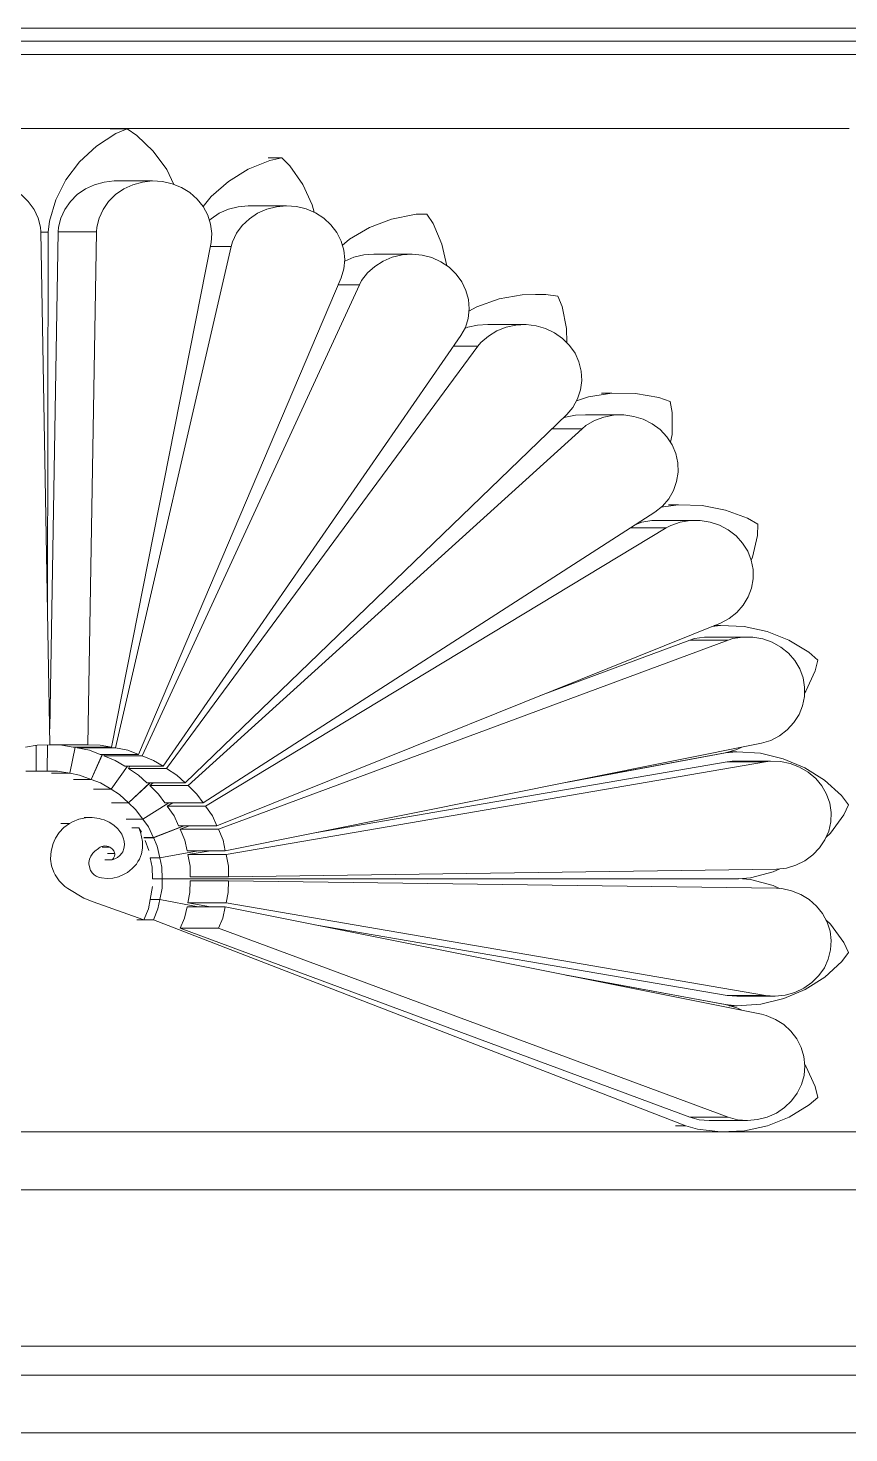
# Model space of a CAD drawing. Header units: millimetres. Extents: x 1177761 to 1329492, y 746793 to 827002.
# Drawn here: x 1207318.3 to 1207563.7, y 818774.8 to 819195 of the extents above; entities that cross this region are included whole.
import ezdxf

# ---------------------------------------------------------------- set-up
doc = ezdxf.new("R2010")
doc.units = ezdxf.units.MM
doc.layers.add('wall', color=5, linetype='Continuous', lineweight=30)

msp = doc.modelspace()

# ---------------------------------------------------------------- linework, layer by layer
at = {"layer": 'wall', "color": 250, "lineweight": 20, "ltscale": 50}
for p, q in [((1207323.68, 819194.96), (1207273.67, 819194.96)), ((1207373.49, 819194.96), (1207323.68, 819194.96)), ((1207423.06, 819194.96), (1207373.49, 819194.96)), ((1207472.38, 819194.96), (1207423.06, 819194.96)), ((1207521.43, 819194.96), (1207472.38, 819194.96)), ((1207570.18, 819194.96), (1207521.43, 819194.96)), ((1207323.68, 819191.01), (1207273.67, 819191.01)), ((1207373.49, 819191.01), (1207323.68, 819191.01)), ((1207423.06, 819191.01), (1207373.49, 819191.01)), ((1207472.38, 819191.01), (1207423.06, 819191.01)), ((1207521.43, 819191.01), (1207472.38, 819191.01)), ((1207570.18, 819191.01), (1207521.43, 819191.01)), ((1207322.72, 819187.06), (1207272.8, 819187.06)), ((1207372.43, 819187.06), (1207322.72, 819187.06)), ((1207421.91, 819187.06), (1207372.43, 819187.06)), ((1207471.14, 819187.06), (1207421.91, 819187.06)), ((1207520.09, 819187.06), (1207471.14, 819187.06)), ((1207568.75, 819187.06), (1207520.09, 819187.06)), ((1207319.36, 819164.96), (1207269.77, 819164.96)), ((1207368.74, 819164.96), (1207319.36, 819164.96)), ((1207342.79, 819164.81), (1207347.87, 819164.81)), ((1207344.54, 819163.39), (1207347.87, 819164.81)), ((1207347.87, 819164.81), (1207350.75, 819162.88)), ((1207417.89, 819164.96), (1207368.74, 819164.96)), ((1207466.79, 819164.96), (1207417.89, 819164.96)), ((1207515.41, 819164.96), (1207466.79, 819164.96)), ((1207563.75, 819164.96), (1207515.41, 819164.96)), ((1207338.72, 819159.64), (1207344.54, 819163.39)), ((1207350.75, 819162.88), (1207355.71, 819158.14)), ((1207333.67, 819155), (1207338.72, 819159.64)), ((1207355.71, 819158.14), (1207359.72, 819152.67)), ((1207329.57, 819149.61), (1207333.67, 819155)), ((1207359.72, 819152.67), (1207361.88, 819148.22)), ((1207378.16, 819149.11), (1207384.07, 819152.74)), ((1207384.07, 819152.74), (1207390.57, 819155.36)), ((1207390.1, 819156.14), (1207394.12, 819156.14)), ((1207390.57, 819155.36), (1207394.12, 819156.14)), ((1207394.12, 819156.14), (1207396.55, 819153.73)), ((1207396.55, 819153.73), (1207400.43, 819148.17)), ((1207326.53, 819143.64), (1207329.57, 819149.61)), ((1207335.4, 819146.84), (1207338.1, 819148.1)), ((1207338.1, 819148.1), (1207340.98, 819148.91)), ((1207340.98, 819148.91), (1207343.98, 819149.24)), ((1207343.98, 819149.24), (1207355.43, 819149.24)), ((1207346.86, 819146.84), (1207349.55, 819148.1)), ((1207349.55, 819148.1), (1207352.44, 819148.91)), ((1207352.44, 819148.91), (1207355.43, 819149.24)), ((1207355.43, 819149.24), (1207358.44, 819149.07)), ((1207358.44, 819149.07), (1207361.37, 819148.42)), ((1207361.37, 819148.42), (1207364.14, 819147.31)), ((1207373.01, 819144.57), (1207378.16, 819149.11)), ((1207400.43, 819148.17), (1207403.22, 819142.07)), ((1207318.33, 819143.1), (1207316.19, 819145.15)), ((1207324.64, 819137.26), (1207326.53, 819143.64)), ((1207330.92, 819143.1), (1207332.99, 819145.15)), ((1207332.99, 819145.15), (1207335.4, 819146.84)), ((1207342.37, 819143.1), (1207344.44, 819145.15)), ((1207344.44, 819145.15), (1207346.86, 819146.84)), ((1207364.14, 819147.31), (1207366.65, 819145.76)), ((1207366.65, 819145.76), (1207368.85, 819143.82)), ((1207368.85, 819143.82), (1207370.65, 819141.56)), ((1207370.63, 819141.58), (1207373.01, 819144.57)), ((1207320.05, 819140.74), (1207318.33, 819143.1)), ((1207321.28, 819138.15), (1207320.05, 819140.74)), ((1207328.07, 819138.15), (1207329.26, 819140.74)), ((1207329.26, 819140.74), (1207330.92, 819143.1)), ((1207339.52, 819138.15), (1207340.71, 819140.74)), ((1207340.71, 819140.74), (1207342.37, 819143.1)), ((1207370.65, 819141.56), (1207372, 819139.04)), ((1207372.98, 819137.94), (1207375.43, 819139.58)), ((1207375.43, 819139.58), (1207378.16, 819140.79)), ((1207378.16, 819140.79), (1207381.06, 819141.54)), ((1207381.06, 819141.54), (1207384.06, 819141.8)), ((1207384.06, 819141.8), (1207395.51, 819141.8)), ((1207384.43, 819137.94), (1207386.88, 819139.58)), ((1207386.88, 819139.58), (1207389.61, 819140.79)), ((1207389.61, 819140.79), (1207392.51, 819141.54)), ((1207392.51, 819141.54), (1207395.51, 819141.8)), ((1207395.51, 819141.8), (1207398.52, 819141.58)), ((1207398.52, 819141.58), (1207401.43, 819140.87)), ((1207401.43, 819140.87), (1207404.17, 819139.7)), ((1207403.22, 819142.07), (1207403.77, 819139.87)), ((1207404.17, 819139.7), (1207406.65, 819138.09)), ((1207322, 819135.41), (1207321.28, 819138.15)), ((1207322.09, 819134), (1207322, 819135.41)), ((1207324.3, 819133.96), (1207324.64, 819137.26)), ((1207327.29, 819134), (1207327.37, 819135.41)), ((1207327.37, 819135.41), (1207328.07, 819138.15)), ((1207338.74, 819134), (1207338.82, 819135.41)), ((1207338.82, 819135.41), (1207339.52, 819138.15)), ((1207372, 819139.04), (1207372.86, 819136.33)), ((1207372.5, 819137.48), (1207372.98, 819137.94)), ((1207372.86, 819136.33), (1207373.21, 819133.53)), ((1207380.6, 819133.61), (1207382.31, 819135.93)), ((1207382.31, 819135.93), (1207384.43, 819137.94)), ((1207406.65, 819138.09), (1207408.8, 819136.11)), ((1207408.8, 819136.11), (1207410.55, 819133.82)), ((1207414.36, 819131.79), (1207420.35, 819135.31)), ((1207420.35, 819135.31), (1207426.91, 819137.8)), ((1207426.91, 819137.8), (1207433.82, 819139.18)), ((1207433.82, 819139.18), (1207437.47, 819139.31)), ((1207434.31, 819139.31), (1207437.47, 819139.31)), ((1207437.47, 819139.31), (1207439.35, 819136.49)), ((1207439.35, 819136.49), (1207442.01, 819130.34)), ((1207324.82, 818980.59), (1207322.09, 819134)), ((1207322.09, 819133.96), (1207324.3, 819133.96)), ((1207324.11, 819020.65), (1207324.3, 819133.96)), ((1207324.74, 818985.43), (1207327.29, 819134)), ((1207327.29, 819134), (1207338.74, 819134)), ((1207336.1, 818980.59), (1207338.74, 819134)), ((1207373.21, 819133.53), (1207372.98, 819130.8)), ((1207378.97, 819129.68), (1207379.35, 819131.04)), ((1207379.35, 819131.04), (1207380.6, 819133.61)), ((1207410.55, 819133.82), (1207411.84, 819131.27)), ((1207411.84, 819131.27), (1207412.64, 819128.55)), ((1207412.22, 819129.98), (1207414.36, 819131.79)), ((1207372.98, 819130.8), (1207343.19, 818979.93)), ((1207344.43, 818979.7), (1207378.97, 819129.68)), ((1207372.76, 819129.68), (1207378.97, 819129.68)), ((1207412.64, 819128.55), (1207412.93, 819125.74)), ((1207415.7, 819126.45), (1207418.63, 819127.14)), ((1207418.63, 819127.14), (1207421.63, 819127.35)), ((1207421.63, 819127.35), (1207433.08, 819127.35)), ((1207427.16, 819126.45), (1207430.08, 819127.14)), ((1207430.08, 819127.14), (1207433.08, 819127.35)), ((1207433.08, 819127.35), (1207436.08, 819127.07)), ((1207436.08, 819127.07), (1207438.98, 819126.3)), ((1207442.01, 819130.34), (1207443.48, 819123.87)), ((1207412.69, 819122.93), (1207411.89, 819120.29)), ((1207412.93, 819125.74), (1207412.69, 819122.93)), ((1207412.88, 819125.24), (1207412.96, 819125.29)), ((1207412.96, 819125.29), (1207415.7, 819126.45)), ((1207419.76, 819121.73), (1207421.92, 819123.7)), ((1207421.92, 819123.7), (1207424.41, 819125.29)), ((1207424.41, 819125.29), (1207427.16, 819126.45)), ((1207438.98, 819126.3), (1207441.69, 819125.07)), ((1207441.69, 819125.07), (1207444.14, 819123.42)), ((1207444.14, 819123.42), (1207446.24, 819121.4)), ((1207411.89, 819120.29), (1207351.25, 818977.75)), ((1207417.34, 819118.18), (1207417.99, 819119.45)), ((1207417.99, 819119.45), (1207419.76, 819121.73)), ((1207446.24, 819121.4), (1207447.94, 819119.07)), ((1207447.94, 819119.07), (1207449.17, 819116.5)), ((1207352.37, 818977.32), (1207417.34, 819118.18)), ((1207410.99, 819118.18), (1207417.34, 819118.18)), ((1207449.17, 819116.5), (1207449.92, 819113.76)), ((1207459.07, 819113.97), (1207466.02, 819115.22)), ((1207466.02, 819115.22), (1207473.09, 819115.32)), ((1207469.98, 819115.32), (1207473.09, 819115.32)), ((1207473.09, 819115.32), (1207476.69, 819114.77)), ((1207476.69, 819114.77), (1207477.95, 819111.67)), ((1207450.14, 819110.95), (1207449.84, 819108.14)), ((1207449.92, 819113.76), (1207450.14, 819110.95)), ((1207450.07, 819110.28), (1207452.46, 819111.62)), ((1207452.46, 819111.62), (1207459.07, 819113.97)), ((1207477.95, 819111.67), (1207479.27, 819105.15)), ((1207449.84, 819108.14), (1207449.02, 819105.43)), ((1207449.73, 819105.5), (1207452.67, 819106.13)), ((1207452.67, 819106.13), (1207455.68, 819106.28)), ((1207455.68, 819106.28), (1207467.13, 819106.28)), ((1207461.18, 819105.5), (1207464.12, 819106.13)), ((1207464.12, 819106.13), (1207467.13, 819106.28)), ((1207467.13, 819106.28), (1207470.12, 819105.94)), ((1207470.12, 819105.94), (1207473, 819105.11)), ((1207447.69, 819102.98), (1207358.65, 818974.17)), ((1207449.02, 819105.43), (1207447.69, 819102.98)), ((1207448.87, 819105.16), (1207449.73, 819105.5)), ((1207453.67, 819100.94), (1207455.88, 819102.86)), ((1207455.88, 819102.86), (1207458.41, 819104.4)), ((1207458.41, 819104.4), (1207461.18, 819105.5)), ((1207473, 819105.11), (1207475.68, 819103.83)), ((1207475.68, 819103.83), (1207478.09, 819102.13)), ((1207478.09, 819102.13), (1207480.15, 819100.07)), ((1207479.27, 819105.15), (1207479.33, 819100.88)), ((1207359.7, 818973.51), (1207452.77, 819099.81)), ((1207445.5, 819099.81), (1207452.77, 819099.81)), ((1207452.77, 819099.81), (1207453.67, 819100.94)), ((1207480.15, 819100.07), (1207481.79, 819097.7)), ((1207481.79, 819097.7), (1207482.96, 819095.1)), ((1207482.96, 819095.1), (1207483.64, 819092.36)), ((1207483.8, 819089.54), (1207483.43, 819086.74)), ((1207483.64, 819092.36), (1207483.8, 819089.54)), ((1207483.43, 819086.74), (1207482.55, 819084.04)), ((1207485.85, 819084.67), (1207492.82, 819085.76)), ((1207489.74, 819085.76), (1207492.82, 819085.76)), ((1207492.82, 819085.76), (1207499.89, 819085.7)), ((1207499.89, 819085.7), (1207506.85, 819084.5)), ((1207481.18, 819081.53), (1207479.37, 819079.37)), ((1207482.55, 819084.04), (1207481.18, 819081.53)), ((1207482.24, 819083.47), (1207485.85, 819084.67)), ((1207506.85, 819084.5), (1207510.27, 819083.3)), ((1207510.27, 819083.3), (1207510.85, 819080.03)), ((1207479.37, 819079.37), (1207365.21, 818969.28)), ((1207478.34, 819078.38), (1207478.93, 819078.6)), ((1207478.93, 819078.6), (1207481.88, 819079.17)), ((1207481.88, 819079.17), (1207484.9, 819079.25)), ((1207484.9, 819079.25), (1207496.35, 819079.25)), ((1207485.02, 819076.08), (1207487.58, 819077.56)), ((1207487.58, 819077.56), (1207490.38, 819078.6)), ((1207490.38, 819078.6), (1207493.33, 819079.17)), ((1207493.33, 819079.17), (1207496.35, 819079.25)), ((1207496.35, 819079.25), (1207499.33, 819078.84)), ((1207499.33, 819078.84), (1207502.19, 819077.95)), ((1207502.19, 819077.95), (1207504.84, 819076.61)), ((1207504.84, 819076.61), (1207507.21, 819074.87)), ((1207510.85, 819080.03), (1207510.78, 819073.4)), ((1207366.14, 818968.41), (1207483.89, 819075.14)), ((1207474.98, 819075.14), (1207483.89, 819075.14)), ((1207483.89, 819075.14), (1207485.02, 819076.08)), ((1207507.21, 819074.87), (1207509.21, 819072.76)), ((1207509.21, 819072.76), (1207510.79, 819070.36)), ((1207510.78, 819073.4), (1207510.32, 819071.08)), ((1207510.79, 819070.36), (1207511.9, 819067.73)), ((1207511.9, 819067.73), (1207512.51, 819064.97)), ((1207512.51, 819064.97), (1207512.6, 819062.15)), ((1207512.6, 819062.15), (1207512.16, 819059.36)), ((1207511.22, 819056.68), (1207509.79, 819054.2)), ((1207512.16, 819059.36), (1207511.22, 819056.68)), ((1207507.92, 819051.99), (1207505.69, 819050.2)), ((1207507.47, 819051.63), (1207512.76, 819052.35)), ((1207509.79, 819054.2), (1207507.92, 819051.99)), ((1207509.7, 819052.35), (1207512.76, 819052.35)), ((1207512.76, 819052.35), (1207519.83, 819052.15)), ((1207519.83, 819052.15), (1207526.75, 819050.8)), ((1207505.69, 819050.2), (1207370.66, 818963.25)), ((1207500, 819046.54), (1207501.75, 819047.15)), ((1207501.75, 819047.15), (1207504.71, 819047.66)), ((1207504.71, 819047.66), (1207507.73, 819047.68)), ((1207507.73, 819047.68), (1207519.18, 819047.68)), ((1207510.38, 819046.17), (1207513.2, 819047.15)), ((1207513.2, 819047.15), (1207516.16, 819047.66)), ((1207516.16, 819047.66), (1207519.18, 819047.68)), ((1207519.18, 819047.68), (1207522.15, 819047.21)), ((1207522.15, 819047.21), (1207524.99, 819046.27)), ((1207526.75, 819050.8), (1207533.32, 819048.35)), ((1207533.32, 819048.35), (1207536.43, 819046.56)), ((1207371.36, 818962.27), (1207509.08, 819045.45)), ((1207498.31, 819045.45), (1207509.08, 819045.45)), ((1207509.08, 819045.45), (1207510.38, 819046.17)), ((1207524.99, 819046.27), (1207527.61, 819044.87)), ((1207527.61, 819044.87), (1207529.93, 819043.08)), ((1207529.93, 819043.08), (1207531.89, 819040.93)), ((1207536.32, 819043.24), (1207534.87, 819036.74)), ((1207536.43, 819046.56), (1207536.32, 819043.24)), ((1207531.89, 819040.93), (1207533.41, 819038.5)), ((1207533.41, 819038.5), (1207534.46, 819035.85)), ((1207534.46, 819035.85), (1207535.01, 819033.08)), ((1207534.87, 819036.74), (1207534.47, 819035.82)), ((1207535.03, 819030.26), (1207534.53, 819027.48)), ((1207535.01, 819033.08), (1207535.03, 819030.26)), ((1207534.53, 819027.48), (1207533.52, 819024.82)), ((1207532.03, 819022.36), (1207530.11, 819020.19)), ((1207533.52, 819024.82), (1207532.03, 819022.36)), ((1207527.82, 819018.36), (1207525.26, 819017.02)), ((1207530.11, 819020.19), (1207527.82, 819018.36)), ((1207525.26, 819017.02), (1207374.71, 818956.38)), ((1207522.65, 819015.97), (1207525.28, 819016.27)), ((1207523.41, 819016.27), (1207525.28, 819016.27)), ((1207525.28, 819016.27), (1207532.34, 819015.94)), ((1207532.34, 819015.94), (1207539.24, 819014.46)), ((1207539.24, 819014.46), (1207545.75, 819011.88)), ((1207375.17, 818955.33), (1207527.52, 819011.92)), ((1207471.45, 818995.35), (1207516.07, 819011.92)), ((1207516.07, 819011.92), (1207517.49, 819012.38)), ((1207516.07, 819011.92), (1207527.52, 819011.92)), ((1207517.49, 819012.38), (1207520.46, 819012.84)), ((1207520.46, 819012.84), (1207531.91, 819012.84)), ((1207527.52, 819011.92), (1207528.94, 819012.38)), ((1207528.94, 819012.38), (1207531.91, 819012.84)), ((1207531.91, 819012.84), (1207534.93, 819012.8)), ((1207534.93, 819012.8), (1207537.89, 819012.27)), ((1207537.89, 819012.27), (1207540.71, 819011.27)), ((1207540.71, 819011.27), (1207543.3, 819009.83)), ((1207543.3, 819009.83), (1207545.58, 819007.99)), ((1207545.75, 819011.88), (1207551.69, 819008.28)), ((1207545.58, 819007.99), (1207547.48, 819005.8)), ((1207547.48, 819005.8), (1207548.96, 819003.34)), ((1207551.69, 819008.28), (1207554.36, 819005.96)), ((1207554.36, 819005.96), (1207553.56, 819002.72)), ((1207548.96, 819003.34), (1207549.95, 819000.68)), ((1207553.56, 819002.72), (1207550.79, 818996.61)), ((1207549.95, 819000.68), (1207550.43, 818997.89)), ((1207550.43, 818997.89), (1207550.39, 818995.07)), ((1207550.79, 818996.61), (1207550.41, 818996.06)), ((1207550.39, 818995.07), (1207549.83, 818992.3)), ((1207548.76, 818989.66), (1207547.22, 818987.24)), ((1207549.83, 818992.3), (1207548.76, 818989.66)), ((1207545.25, 818985.1), (1207542.92, 818983.32)), ((1207547.22, 818987.24), (1207545.25, 818985.1)), ((1207317.47, 818979.93), (1207320.95, 818980.53)), ((1207320.7, 818972.73), (1207320.68, 818980.49)), ((1207320.95, 818980.53), (1207324.82, 818980.59)), ((1207324.03, 818972.73), (1207324.04, 818980.58)), ((1207328.39, 818980.53), (1207324.74, 818980.59)), ((1207324.82, 818980.59), (1207336.1, 818980.59)), ((1207331.74, 818979.93), (1207328.39, 818980.53)), ((1207332.4, 818979.93), (1207330.73, 818972.1)), ((1207331.74, 818979.93), (1207343.19, 818979.93)), ((1207332.98, 818979.7), (1207333.03, 818979.93)), ((1207339.85, 818980.53), (1207336.1, 818980.59)), ((1207343.19, 818979.93), (1207339.85, 818980.53)), ((1207537.5, 818981.09), (1207377.24, 818948.94)), ((1207531.63, 818979.91), (1207530.12, 818979.19)), ((1207540.29, 818981.94), (1207537.5, 818981.09)), ((1207542.92, 818983.32), (1207540.29, 818981.94)), ((1207336.64, 818978.96), (1207332.98, 818979.7)), ((1207332.98, 818979.7), (1207344.43, 818979.7)), ((1207339.8, 818977.75), (1207336.64, 818978.96)), ((1207337.14, 818970.27), (1207340.45, 818977.75)), ((1207340.5, 818977.75), (1207337.17, 818970.26)), ((1207339.8, 818977.75), (1207351.25, 818977.75)), ((1207340.92, 818977.32), (1207341.12, 818977.75)), ((1207344.36, 818975.93), (1207340.92, 818977.32)), ((1207340.92, 818977.32), (1207352.37, 818977.32)), ((1207347.2, 818974.17), (1207344.36, 818975.93)), ((1207348.09, 818978.96), (1207344.43, 818979.7)), ((1207351.25, 818977.75), (1207348.09, 818978.96)), ((1207355.81, 818975.93), (1207352.37, 818977.32)), ((1207358.65, 818974.17), (1207355.81, 818975.93)), ((1207526.74, 818978.22), (1207479.03, 818969.36)), ((1207479.8, 818969.51), (1207526.62, 818978.22)), ((1207526.62, 818978.22), (1207530.14, 818978.55)), ((1207530.12, 818979.19), (1207526.74, 818978.22)), ((1207527.24, 818975.48), (1207528.74, 818975.68)), ((1207527.9, 818978.55), (1207530.14, 818978.55)), ((1207528.74, 818975.68), (1207540.19, 818975.68)), ((1207530.14, 818978.55), (1207537.19, 818978.07)), ((1207537.19, 818978.07), (1207544.05, 818976.45)), ((1207538.7, 818975.48), (1207540.19, 818975.68)), ((1207540.19, 818975.68), (1207543.2, 818975.58)), ((1207543.2, 818975.58), (1207546.15, 818974.99)), ((1207544.05, 818976.45), (1207550.5, 818973.74)), ((1207317.58, 818972.72), (1207320.7, 818972.73)), ((1207320.7, 818972.73), (1207324.03, 818972.73)), ((1207327.03, 818972.72), (1207324.03, 818972.73)), ((1207325.26, 818972.1), (1207330.73, 818972.1)), ((1207330.73, 818972.1), (1207327.03, 818972.72)), ((1207333.68, 818971.54), (1207330.73, 818972.1)), ((1207337.17, 818970.26), (1207333.68, 818971.54)), ((1207347.98, 818974.17), (1207343.07, 818967.3)), ((1207347.2, 818974.17), (1207358.65, 818974.17)), ((1207348.25, 818973.51), (1207348.73, 818974.17)), ((1207351.33, 818971.53), (1207348.25, 818973.51)), ((1207348.25, 818973.51), (1207359.7, 818973.51)), ((1207353.76, 818969.28), (1207351.33, 818971.53)), ((1207362.78, 818971.53), (1207359.7, 818973.51)), ((1207365.21, 818969.28), (1207362.78, 818971.53)), ((1207377.48, 818947.79), (1207538.7, 818975.48)), ((1207403.96, 818954.3), (1207527.24, 818975.48)), ((1207527.24, 818975.48), (1207538.7, 818975.48)), ((1207546.15, 818974.99), (1207548.94, 818973.94)), ((1207548.94, 818973.94), (1207551.5, 818972.44)), ((1207550.5, 818973.74), (1207556.35, 818970.03)), ((1207551.5, 818972.44), (1207553.74, 818970.55)), ((1207331.81, 818970.27), (1207337.14, 818970.27)), ((1207331.84, 818970.26), (1207337.17, 818970.26)), ((1207339.91, 818969.19), (1207337.14, 818970.27)), ((1207337.88, 818967.3), (1207343.07, 818967.3)), ((1207343.07, 818967.3), (1207339.91, 818969.19)), ((1207345.57, 818965.73), (1207343.07, 818967.3)), ((1207354.67, 818969.28), (1207348.28, 818963.3)), ((1207348.31, 818963.26), (1207354.76, 818969.28)), ((1207353.76, 818969.28), (1207365.21, 818969.28)), ((1207354.69, 818968.41), (1207355.66, 818969.28)), ((1207357.3, 818965.89), (1207354.69, 818968.41)), ((1207354.69, 818968.41), (1207366.14, 818968.41)), ((1207368.75, 818965.89), (1207366.14, 818968.41)), ((1207553.74, 818970.55), (1207555.59, 818968.33)), ((1207555.59, 818968.33), (1207557, 818965.84)), ((1207556.35, 818970.03), (1207561.42, 818965.42)), ((1207343.21, 818963.3), (1207348.28, 818963.3)), ((1207343.24, 818963.26), (1207348.31, 818963.26)), ((1207348.28, 818963.3), (1207345.57, 818965.73)), ((1207350.43, 818961.27), (1207348.31, 818963.26)), ((1207360.37, 818963.25), (1207352.57, 818958.39)), ((1207359.21, 818963.25), (1207357.3, 818965.89)), ((1207359.21, 818963.25), (1207370.66, 818963.25)), ((1207359.9, 818962.27), (1207361.53, 818963.25)), ((1207370.66, 818963.25), (1207368.75, 818965.89)), ((1207557, 818965.84), (1207557.94, 818963.16)), ((1207557.94, 818963.16), (1207558.35, 818960.36)), ((1207561.42, 818965.42), (1207563.56, 818962.64)), ((1207335.08, 818958.82), (1207337.47, 818958.82)), ((1207335.43, 818958.74), (1207337.47, 818958.82)), ((1207337.47, 818958.82), (1207339.49, 818958.58)), ((1207352.57, 818958.39), (1207350.43, 818961.27)), ((1207361.93, 818959.32), (1207359.9, 818962.27)), ((1207359.9, 818962.27), (1207371.36, 818962.27)), ((1207363.26, 818956.38), (1207361.93, 818959.32)), ((1207373.38, 818959.32), (1207371.36, 818962.27)), ((1207374.71, 818956.38), (1207373.38, 818959.32)), ((1207562.11, 818959.62), (1207558.12, 818954.13)), ((1207558.35, 818960.36), (1207558.25, 818957.54)), ((1207563.56, 818962.64), (1207562.11, 818959.62)), ((1207327.61, 818954.41), (1207329, 818955.88)), ((1207328.11, 818957.1), (1207330.65, 818957.1)), ((1207329, 818955.88), (1207330.65, 818957.1)), ((1207330.71, 818957.08), (1207331.56, 818957.59)), ((1207331.56, 818957.59), (1207333.45, 818958.32)), ((1207333.45, 818958.32), (1207335.43, 818958.74)), ((1207339.49, 818958.58), (1207340.17, 818958.37)), ((1207340.17, 818958.37), (1207340.99, 818958.17)), ((1207340.99, 818958.17), (1207342.53, 818957.51)), ((1207342.53, 818957.51), (1207343.92, 818956.6)), ((1207343.92, 818956.6), (1207345.12, 818955.49)), ((1207345.12, 818955.49), (1207345.98, 818954.31)), ((1207347.6, 818958.39), (1207352.57, 818958.39)), ((1207349.29, 818955.8), (1207351.37, 818955.8)), ((1207351.91, 818954.49), (1207351.37, 818955.8)), ((1207351.37, 818955.8), (1207352.15, 818954.45)), ((1207354.24, 818956.04), (1207352.57, 818958.38)), ((1207355.74, 818952.82), (1207354.24, 818956.04)), ((1207355.73, 818952.85), (1207364.84, 818956.38)), ((1207364.95, 818956.38), (1207355.74, 818952.82)), ((1207363.26, 818956.38), (1207374.71, 818956.38)), ((1207363.72, 818955.33), (1207366.55, 818956.38)), ((1207365.1, 818952.07), (1207363.72, 818955.33)), ((1207363.72, 818955.33), (1207375.17, 818955.33)), ((1207376.55, 818952.07), (1207375.17, 818955.33)), ((1207557.62, 818954.78), (1207556.49, 818952.17)), ((1207558.25, 818957.54), (1207557.62, 818954.78)), ((1207325.17, 818948.81), (1207325.75, 818951.04)), ((1207325.75, 818951.04), (1207326.12, 818951.82)), ((1207326.12, 818951.82), (1207326.5, 818952.73)), ((1207326.5, 818952.73), (1207327.61, 818954.41)), ((1207345.98, 818954.31), (1207346.3, 818953.85)), ((1207346.3, 818953.85), (1207346.75, 818952.83)), ((1207346.75, 818952.83), (1207347.01, 818951.75)), ((1207347.07, 818950.65), (1207346.92, 818949.55)), ((1207347.01, 818951.75), (1207347.07, 818950.65)), ((1207352.49, 818951.73), (1207351.91, 818954.49)), ((1207352.51, 818950.56), (1207352.49, 818951.73)), ((1207352.51, 818949.71), (1207352.51, 818950.56)), ((1207352.85, 818952.85), (1207355.73, 818952.85)), ((1207352.86, 818952.82), (1207355.74, 818952.82)), ((1207353.27, 818951.96), (1207354.33, 818948.98)), ((1207356.87, 818950.25), (1207355.73, 818952.85)), ((1207365.79, 818948.94), (1207365.1, 818952.07)), ((1207377.24, 818948.94), (1207376.55, 818952.07)), ((1207556.49, 818952.17), (1207554.89, 818949.78)), ((1207558.12, 818954.13), (1207556.79, 818952.86)), ((1207325.03, 818946.42), (1207325.1, 818947.66)), ((1207325.3, 818944.45), (1207325.03, 818946.42)), ((1207325.1, 818947.66), (1207325.17, 818948.81)), ((1207336.66, 818946.42), (1207336.44, 818945.44)), ((1207337.05, 818947.34), (1207336.66, 818946.42)), ((1207337.62, 818948.18), (1207337.05, 818947.34)), ((1207338.25, 818948.83), (1207337.62, 818948.18)), ((1207339.34, 818949.64), (1207338.25, 818948.83)), ((1207339.57, 818949.81), (1207339.34, 818949.64)), ((1207339.78, 818949.95), (1207339.57, 818949.81)), ((1207340.25, 818950.17), (1207339.78, 818949.95)), ((1207340.75, 818950.3), (1207340.25, 818950.17)), ((1207340.46, 818950), (1207342.73, 818950)), ((1207341.27, 818950.35), (1207340.75, 818950.3)), ((1207341.19, 818946.21), (1207343.45, 818946.21)), ((1207341.79, 818950.31), (1207341.27, 818950.35)), ((1207342.3, 818950.19), (1207341.79, 818950.31)), ((1207341.99, 818948.11), (1207344.22, 818948.11)), ((1207342.73, 818950), (1207342.3, 818950.19)), ((1207343.01, 818949.83), (1207342.73, 818950)), ((1207343.48, 818949.39), (1207343.01, 818949.83)), ((1207344.18, 818946.46), (1207343.45, 818946.21)), ((1207343.87, 818948.88), (1207343.48, 818949.39)), ((1207343.51, 818946.26), (1207343.84, 818946.74)), ((1207343.84, 818946.74), (1207344.07, 818947.26)), ((1207344.16, 818948.31), (1207343.87, 818948.88)), ((1207344.07, 818947.26), (1207344.21, 818947.82)), ((1207344.22, 818948.11), (1207344.16, 818948.31)), ((1207345.01, 818946.92), (1207344.18, 818946.46)), ((1207344.21, 818947.82), (1207344.22, 818948.11)), ((1207345.74, 818947.51), (1207345.01, 818946.92)), ((1207346.35, 818948.21), (1207345.74, 818947.51)), ((1207346.58, 818948.6), (1207346.35, 818948.21)), ((1207346.92, 818949.55), (1207346.58, 818948.6)), ((1207351.12, 818945.71), (1207351.55, 818946.41)), ((1207351.55, 818946.41), (1207352.19, 818948.02)), ((1207352.19, 818948.02), (1207352.51, 818949.71)), ((1207354.8, 818946.82), (1207354.81, 818946.82)), ((1207354.81, 818946.82), (1207357.68, 818946.82)), ((1207354.81, 818946.82), (1207355.4, 818944.05)), ((1207357.68, 818946.82), (1207356.87, 818950.25)), ((1207369.11, 818948.94), (1207357.68, 818946.82)), ((1207358.26, 818944.05), (1207357.68, 818946.82)), ((1207365.79, 818948.94), (1207377.24, 818948.94)), ((1207366.03, 818947.79), (1207372.77, 818948.94)), ((1207366.71, 818944.34), (1207366.03, 818947.79)), ((1207366.03, 818947.79), (1207377.48, 818947.79)), ((1207378.16, 818944.34), (1207377.48, 818947.79)), ((1207552.88, 818947.68), (1207550.5, 818945.94)), ((1207554.89, 818949.78), (1207552.88, 818947.68)), ((1207325.93, 818942.56), (1207325.3, 818944.45)), ((1207326.41, 818941.67), (1207325.93, 818942.56)), ((1207336.44, 818945.44), (1207336.42, 818944.95)), ((1207336.42, 818944.95), (1207336.9, 818943.06)), ((1207336.9, 818943.06), (1207336.99, 818942.88)), ((1207336.99, 818942.88), (1207337.45, 818942.27)), ((1207337.45, 818942.27), (1207338.01, 818941.75)), ((1207346.37, 818941.57), (1207348, 818942.46)), ((1207348, 818942.46), (1207349.44, 818943.59)), ((1207349.44, 818943.59), (1207350.65, 818944.95)), ((1207350.65, 818944.95), (1207351.12, 818945.71)), ((1207355.4, 818944.05), (1207355.48, 818940.57)), ((1207358.33, 818940.55), (1207358.26, 818944.05)), ((1207366.73, 818941.15), (1207366.71, 818944.34)), ((1207378.18, 818941.15), (1207378.16, 818944.34)), ((1207542.06, 818943.42), (1207378.18, 818941.15)), ((1207541.03, 818942.62), (1207534.21, 818940.82)), ((1207543.06, 818943.53), (1207541.03, 818942.62)), ((1207544.97, 818943.75), (1207542.06, 818943.42)), ((1207547.84, 818944.62), (1207544.97, 818943.75)), ((1207550.5, 818945.94), (1207547.84, 818944.62)), ((1207327.61, 818939.9), (1207326.41, 818941.67)), ((1207329.24, 818938.27), (1207327.61, 818939.9)), ((1207330.2, 818937.6), (1207329.24, 818938.27)), ((1207338.01, 818941.75), (1207338.66, 818941.33)), ((1207338.66, 818941.33), (1207339.38, 818941.02)), ((1207339.38, 818941.02), (1207339.76, 818940.93)), ((1207339.76, 818940.93), (1207340.24, 818940.8)), ((1207340.24, 818940.8), (1207341.94, 818940.64)), ((1207341.94, 818940.64), (1207343.65, 818940.76)), ((1207343.65, 818940.76), (1207345.31, 818941.16)), ((1207345.31, 818941.16), (1207346.09, 818941.49)), ((1207346.09, 818941.49), (1207346.37, 818941.57)), ((1207355.49, 818938.21), (1207354.81, 818934.3)), ((1207355.45, 818940.57), (1207358.33, 818940.57)), ((1207355.45, 818940.55), (1207358.33, 818940.55)), ((1207358.33, 818940.57), (1207530.69, 818940.63)), ((1207358.33, 818937.75), (1207358.33, 818940.57)), ((1207530.69, 818940.48), (1207358.33, 818940.55)), ((1207366.68, 818936.47), (1207366.73, 818939.97)), ((1207366.73, 818941.15), (1207378.18, 818941.15)), ((1207366.73, 818939.97), (1207378.18, 818939.97)), ((1207378.13, 818936.47), (1207378.18, 818939.97)), ((1207378.18, 818939.97), (1207542.06, 818937.69)), ((1207534.21, 818940.82), (1207530.69, 818940.48)), ((1207530.69, 818940.63), (1207534.22, 818940.3)), ((1207534.22, 818940.3), (1207541.04, 818938.49)), ((1207541.04, 818938.49), (1207542.91, 818937.65)), ((1207334.93, 818934.74), (1207330.2, 818937.6)), ((1207337.72, 818933.69), (1207334.93, 818934.74)), ((1207352.59, 818928.36), (1207337.72, 818933.69)), ((1207354.81, 818934.3), (1207354.23, 818931.54)), ((1207354.8, 818934.3), (1207357.68, 818934.3)), ((1207357.09, 818931.54), (1207357.68, 818934.3)), ((1207357.68, 818934.3), (1207358.33, 818937.75)), ((1207357.68, 818934.3), (1207369.11, 818932.17)), ((1207366.03, 818933.33), (1207366.68, 818936.47)), ((1207377.48, 818933.33), (1207378.13, 818936.47)), ((1207542.06, 818937.69), (1207543.57, 818937.61)), ((1207543.57, 818937.61), (1207546.5, 818936.97)), ((1207546.5, 818936.97), (1207549.27, 818935.85)), ((1207549.27, 818935.85), (1207551.79, 818934.31)), ((1207551.79, 818934.31), (1207553.99, 818932.37)), ((1207354.23, 818931.54), (1207352.86, 818928.27)), ((1207355.73, 818928.27), (1207357.09, 818931.54)), ((1207365.01, 818928.75), (1207365.79, 818932.17)), ((1207365.79, 818932.17), (1207377.24, 818932.17)), ((1207372.77, 818932.17), (1207366.03, 818933.33)), ((1207366.03, 818933.33), (1207377.48, 818933.33)), ((1207376.46, 818928.75), (1207377.24, 818932.17)), ((1207377.24, 818932.17), (1207537.5, 818900.03)), ((1207538.7, 818905.63), (1207377.48, 818933.33)), ((1207553.99, 818932.37), (1207555.79, 818930.11)), ((1207555.79, 818930.11), (1207557.15, 818927.59)), ((1207350.83, 818928.27), (1207352.86, 818928.27)), ((1207352.86, 818928.27), (1207352.59, 818928.36)), ((1207352.86, 818928.27), (1207355.73, 818928.27)), ((1207514.89, 818866.63), (1207355.73, 818928.27)), ((1207363.72, 818925.79), (1207365.01, 818928.75)), ((1207516.07, 818869.2), (1207363.72, 818925.79)), ((1207363.72, 818925.79), (1207375.17, 818925.79)), ((1207375.17, 818925.79), (1207376.46, 818928.75)), ((1207527.52, 818869.2), (1207375.17, 818925.79)), ((1207527.24, 818905.63), (1207403.96, 818926.81)), ((1207556.79, 818928.26), (1207558.12, 818926.98)), ((1207557.15, 818927.59), (1207558.02, 818924.89)), ((1207558.12, 818926.98), (1207562.11, 818921.49)), ((1207558.02, 818924.89), (1207558.37, 818922.09)), ((1207558.37, 818922.09), (1207558.2, 818919.27)), ((1207562.11, 818921.49), (1207563.56, 818918.47)), ((1207558.2, 818919.27), (1207557.51, 818916.53)), ((1207563.56, 818918.47), (1207561.5, 818915.78)), ((1207556.32, 818913.94), (1207554.67, 818911.58)), ((1207557.51, 818916.53), (1207556.32, 818913.94)), ((1207561.5, 818915.78), (1207556.44, 818911.16)), ((1207479.03, 818911.76), (1207526.74, 818902.89)), ((1207526.62, 818902.9), (1207479.8, 818911.6)), ((1207552.6, 818909.52), (1207550.19, 818907.83)), ((1207556.44, 818911.16), (1207550.6, 818907.42)), ((1207554.67, 818911.58), (1207552.6, 818909.52)), ((1207530.17, 818905.42), (1207527.24, 818905.63)), ((1207527.24, 818905.63), (1207538.7, 818905.63)), ((1207530.17, 818905.42), (1207541.62, 818905.42)), ((1207544.16, 818904.7), (1207537.31, 818903.06)), ((1207541.62, 818905.42), (1207538.7, 818905.63)), ((1207544.61, 818905.75), (1207541.62, 818905.42)), ((1207550.6, 818907.42), (1207544.16, 818904.7)), ((1207547.5, 818906.56), (1207544.61, 818905.75)), ((1207550.19, 818907.83), (1207547.5, 818906.56)), ((1207530.26, 818902.56), (1207526.62, 818902.9)), ((1207526.74, 818902.89), (1207530.13, 818901.92)), ((1207527.9, 818902.56), (1207530.26, 818902.56)), ((1207530.13, 818901.92), (1207531.64, 818901.2)), ((1207537.31, 818903.06), (1207530.26, 818902.56)), ((1207537.5, 818900.03), (1207538.96, 818899.67)), ((1207538.96, 818899.67), (1207541.7, 818898.5)), ((1207541.7, 818898.5), (1207544.19, 818896.91)), ((1207544.19, 818896.91), (1207546.34, 818894.93)), ((1207546.34, 818894.93), (1207548.09, 818892.63)), ((1207548.09, 818892.63), (1207549.38, 818890.09)), ((1207549.38, 818890.09), (1207550.19, 818887.37)), ((1207550.19, 818887.37), (1207550.48, 818884.56)), ((1207550.48, 818884.56), (1207550.24, 818881.75)), ((1207550.43, 818885.02), (1207550.8, 818884.5)), ((1207550.8, 818884.5), (1207553.57, 818878.39)), ((1207549.49, 818879.02), (1207548.24, 818876.45)), ((1207550.24, 818881.75), (1207549.49, 818879.02)), ((1207548.24, 818876.45), (1207546.53, 818874.12)), ((1207554.36, 818875.16), (1207551.78, 818872.9)), ((1207553.57, 818878.39), (1207554.36, 818875.16)), ((1207544.42, 818872.11), (1207541.97, 818870.47)), ((1207546.53, 818874.12), (1207544.42, 818872.11)), ((1207551.78, 818872.9), (1207545.85, 818869.29)), ((1207511.83, 818866.63), (1207514.89, 818866.63)), ((1207518.38, 818865.63), (1207514.89, 818866.63)), ((1207518.89, 818868.46), (1207516.07, 818869.2)), ((1207516.07, 818869.2), (1207527.52, 818869.2)), ((1207521.89, 818868.23), (1207518.89, 818868.46)), ((1207521.89, 818868.23), (1207533.34, 818868.23)), ((1207530.34, 818868.46), (1207527.52, 818869.2)), ((1207533.34, 818868.23), (1207530.34, 818868.46)), ((1207539.35, 818866.69), (1207532.46, 818865.19)), ((1207536.34, 818868.51), (1207533.34, 818868.23)), ((1207539.25, 818869.26), (1207536.34, 818868.51)), ((1207541.97, 818870.47), (1207539.25, 818869.26)), ((1207545.85, 818869.29), (1207539.35, 818866.69)), ((1206811.3, 818864.81), (1209827.26, 818864.81)), ((1207525.4, 818864.84), (1207518.38, 818865.63)), ((1207532.46, 818865.19), (1207525.4, 818864.84)), ((1206811.3, 818847.51), (1209827.26, 818847.51)), ((1206811.3, 818800.77), (1209782.26, 818800.77)), ((1206811.3, 818792.12), (1209782.26, 818792.12)), ((1206811.3, 818774.81), (1209764.99, 818774.81))]:
    msp.add_line(p, q, dxfattribs=at)

doc.saveas('drawing.dxf')
